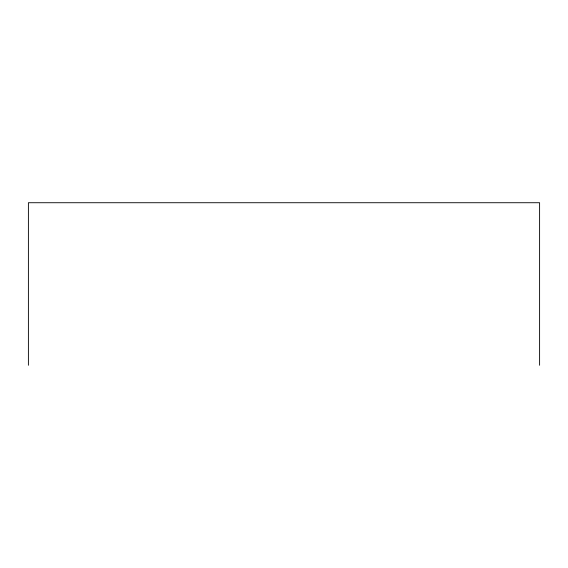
<?xml version="1.0" encoding="UTF-8"?>
<svg xmlns="http://www.w3.org/2000/svg" width="568" height="568" viewBox="0 0 568 568"><rect width="100%" height="100%" fill="white"/><g stroke="black" fill="none" stroke-linecap="round" stroke-linejoin="round"><path stroke-width="0.85" d="M539.6 365.274L539.6 202.726L28.4 202.726L28.4 365.274"/></g></svg>
